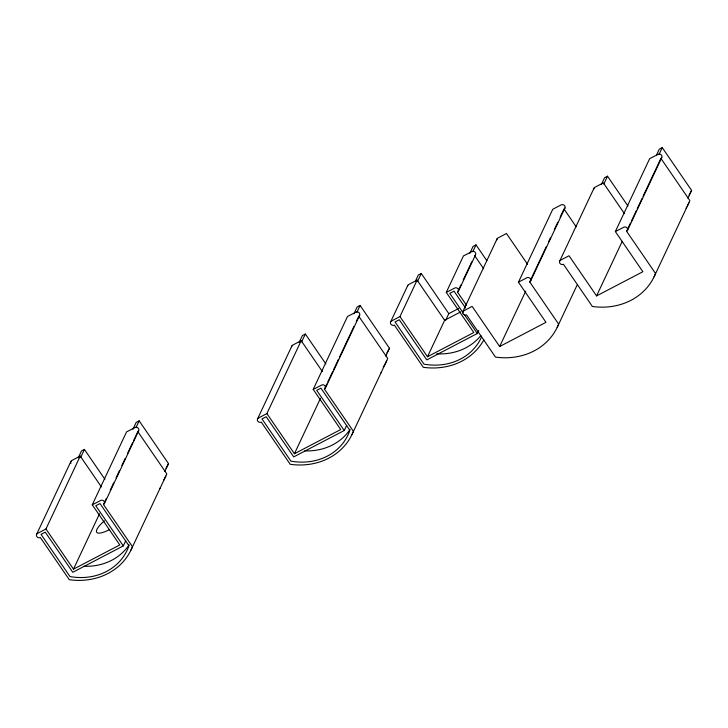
<?xml version="1.0" encoding="UTF-8"?>
<svg xmlns="http://www.w3.org/2000/svg" width="728" height="728" viewBox="0 0 728 728"><rect width="100%" height="100%" fill="white"/><g stroke="black" fill="none" stroke-linecap="round" stroke-linejoin="round"><path stroke-width="1.09" d="M160.014 488.379L160.269 487.833M380.953 372.973L381.208 372.427M36.555 534.434L70.934 461.37M78.242 457.821L81.463 450.969L84.412 449.431L104.905 479.306M45.946 528.992L73.483 569.141L119.802 544.944L92.265 504.795L101.274 500.191A2.594 2.275 25.2 0 1 103.503 504.522L132.46 546.719A64.737 56.839 25.2 0 1 69.297 579.716L40.349 537.51A2.594 2.275 25.2 0 1 36.828 536.554A2.594 2.275 25.2 0 1 37.519 533.396L45.946 528.992L80.244 456.092L101.383 486.895M80.726 457.257L84.412 449.431M92.265 504.795L126.563 431.895L135.581 427.281A2.594 2.275 25.2 0 1 137.956 431.531M132.978 429.229L136.209 422.377L139.157 420.839L168.514 463.627L164.828 471.462M135.927 427.691L139.157 420.839M103.503 504.522L106.406 498.361M110.274 490.144L113.65 482.955M116.07 477.823L119.456 470.634M121.867 465.501L125.252 458.312M127.664 453.18L132.496 442.906M133.461 440.859L137.81 431.613L166.767 473.819A64.737 56.839 25.2 0 1 163.582 480.398M73.483 569.141L99.572 513.686M104.422 503.585L138.73 430.685M123.314 545.9L95.778 505.76L99.991 503.558L128.938 545.763A57.23 50.241 25.2 0 1 69.988 576.558L41.041 534.352L45.245 532.159L72.782 572.299L123.314 545.9L125.717 540.804M130.985 550.068L165.811 476.067M257.494 419.028L291.873 345.964M299.181 342.415L302.402 335.562L305.351 334.025L325.844 363.9M266.885 413.586L294.421 453.735L340.74 429.538L313.204 389.398L322.213 384.784A2.594 2.275 25.2 0 1 324.442 389.116L353.399 431.313A64.737 56.839 25.2 0 1 290.235 464.309L261.288 422.104A2.594 2.275 25.2 0 1 257.767 421.148A2.594 2.275 25.2 0 1 258.458 417.99L266.885 413.586L301.183 340.686L322.322 371.489M301.665 341.851L305.351 334.025M313.204 389.398L347.502 316.489L356.52 311.875A2.594 2.275 25.2 0 1 358.749 316.207L387.706 358.413A64.737 56.839 25.2 0 1 383.246 367.076M353.917 313.823L357.148 306.97L360.096 305.432L389.453 348.23L385.767 356.056M356.866 312.285L360.096 305.432M324.442 389.116L326.863 383.984M327.827 381.927L332.66 371.662M333.624 369.606L338.456 359.341M339.421 357.284L353.917 326.481M356.338 321.348L358.267 317.235M294.421 453.735L320.511 398.289M325.361 388.179L359.668 315.279M390.563 322.031L407.798 285.412M344.253 430.503L316.716 390.354L320.93 388.151L349.877 430.357A57.23 50.241 25.2 0 1 290.927 461.152L261.98 418.946L266.184 416.753L293.721 456.893L344.253 430.503L346.655 425.398M415.561 280.89L418.327 275.011L421.275 273.473L448.812 313.622L445.591 320.475M399.954 316.589L417.108 280.134L444.644 320.284L427.491 356.729L399.954 316.589L391.537 320.984A2.594 2.275 25.2 0 0 390.836 324.142A2.594 2.275 25.2 0 0 394.358 325.107L423.305 367.303A64.737 56.839 25.2 0 0 483.883 339.83M417.59 281.308L421.275 273.473M351.924 434.661L386.75 360.66M427.491 356.729L473.81 332.541L446.273 292.392L463.427 255.947L472.436 251.333A2.594 2.275 25.2 0 1 474.956 255.483M469.842 253.271L473.064 246.419L476.012 244.881L486.859 260.697M472.79 251.733L476.012 244.881M466.53 305.241L457.521 292.11L460.851 285.021M463.236 279.962L471.817 261.734M458.44 291.182L475.593 254.727M462.744 311.811L497.115 238.757M481.563 336.928A57.23 50.241 25.2 0 1 423.996 364.146L395.049 321.949L399.253 319.747L426.79 359.896L477.331 333.497L478.769 330.439M518.445 282.191L526.863 277.787A2.594 2.275 25.2 0 1 530.384 278.751A2.594 2.275 25.2 0 1 529.693 281.909L558.64 324.106A64.737 56.839 25.2 0 1 495.477 357.102L466.53 314.896A2.594 2.275 25.2 0 1 463.208 311.138L472.126 306.379L499.663 346.528L545.982 322.331L518.445 282.191L552.752 209.282L561.17 204.887A2.594 2.275 25.2 0 1 564.691 205.842A2.594 2.275 25.2 0 1 564 209L576.221 226.827M529.693 281.909L546.118 246.992M548.539 241.86L550.468 237.756M554.336 229.538L557.712 222.349M560.132 217.217L563.518 210.028M499.663 346.528L525.753 291.082M530.585 281.026L564.964 207.962M559.641 261.206L594.021 188.143M601.328 184.594L604.559 177.741L607.507 176.203L628 206.079M603.821 184.029L607.507 176.203M557.175 327.454L577.013 285.285M615.351 231.568L624.369 226.954A2.594 2.275 25.2 0 1 626.599 231.286L655.546 273.491A64.737 56.839 25.2 0 1 592.383 306.488L563.436 264.282A2.594 2.275 25.2 0 1 559.914 263.327A2.594 2.275 25.2 0 1 560.615 260.16L569.032 255.765L596.569 295.905L642.888 271.717L615.351 231.568L649.658 158.668L658.667 154.054A2.594 2.275 25.2 0 1 661.443 157.985M656.529 155.018L659.295 149.149L662.243 147.611L691.6 190.399L687.915 198.234M659.022 154.463L662.243 147.611M626.599 231.286L630.466 223.077M631.431 221.021L636.263 210.756M637.228 208.699L642.06 198.435M643.024 196.378L660.906 158.386L689.853 200.591A64.737 56.839 25.2 0 1 687.268 206.106M596.569 295.905L622.176 241.487M627.518 230.357L661.825 157.457M654.081 276.84L688.897 202.83M80.244 456.092L71.826 460.487A2.594 2.275 25.2 0 0 70.934 463.308M301.183 340.686L292.765 345.081A2.594 2.275 25.2 0 0 291.646 346.819M417.108 280.134L408.69 284.539A2.594 2.275 25.2 0 0 407.562 286.459M446.273 292.392L455.291 287.778A2.594 2.275 25.2 0 1 457.521 292.11M448.812 313.622L458.767 308.417M444.644 320.284L460.76 311.866M624.469 213.668L603.339 182.864L594.913 187.26A2.594 2.275 25.2 0 0 593.793 188.998M527.563 264.291L506.433 233.479L497.515 238.229A2.594 2.275 25.2 0 0 496.896 239.876M474.674 255.665L483.674 268.787M465.583 308.035L453.999 291.154L449.786 293.357L463.236 312.958M464.519 314.824L477.331 333.497M350.077 429.42A57.23 50.241 25.2 0 1 304.732 450.869M389.453 348.23A64.419 56.556 25.2 0 1 386.923 352.862M129.138 544.826A57.23 50.241 25.2 0 1 83.793 566.275M168.514 463.627A64.419 56.556 25.2 0 1 165.984 468.268M109.573 529.565A20.712 5.505 -34.4 0 1 96.66 532.223A20.712 5.505 -34.4 0 1 104.404 520.857M686.668 207.171A64.737 56.839 25.2 0 1 686.049 208.217M691.6 190.399A64.419 56.556 25.2 0 1 689.079 195.04M480.88 335.526A57.23 50.241 25.2 0 1 436.745 353.817"/></g></svg>
